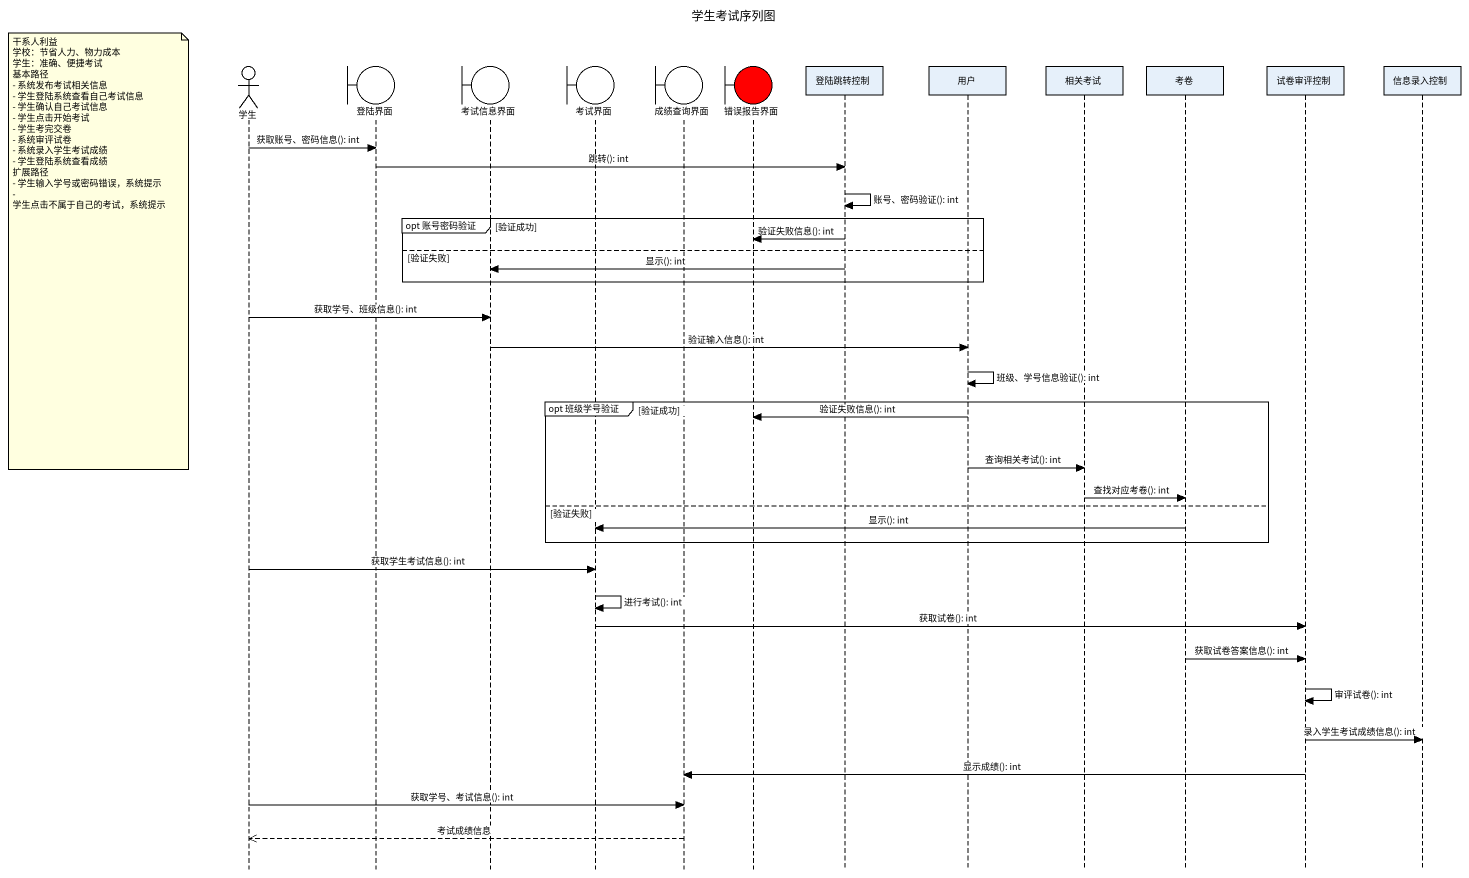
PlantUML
@startuml
title 学生考试序列图
hide footbox
actor 学生
boundary 登陆界面
boundary 考试信息界面
boundary 考试界面
boundary 成绩查询界面
boundary 错误报告界面 #FF0000
participant 登陆跳转控制
participant 用户
participant 相关考试
participant 考卷
participant 试卷审评控制
participant 信息录入控制

学生 -> 登陆界面 : 获取账号、密码信息(): int
登陆界面 -> 登陆跳转控制 : 跳转(): int
登陆跳转控制 -> 登陆跳转控制 : 账号、密码验证(): int
group opt 账号密码验证 [验证成功]
  登陆跳转控制 -> 错误报告界面 : 验证失败信息(): int
else 验证失败
  note left of 学生
    干系人利益
    学校：节省人力、物力成本
    学生：准确、便捷考试
    基本路径
    - 系统发布考试相关信息
    - 学生登陆系统查看自己考试信息
    - 学生确认自己考试信息
    - 学生点击开始考试
    - 学生考完交卷
    - 系统审评试卷
    - 系统录入学生考试成绩
    - 学生登陆系统查看成绩
    扩展路径
    - 学生输入学号或密码错误，系统提示
    - 学生点击不属于自己的考试，系统提示
  end note
  登陆跳转控制 -> 考试信息界面 : 显示(): int
end
学生 -> 考试信息界面 : 获取学号、班级信息(): int
考试信息界面 -> 用户 : 验证输入信息(): int
用户 -> 用户 : 班级、学号信息验证(): int
group opt 班级学号验证 [验证成功]
  用户 -> 错误报告界面 : 验证失败信息(): int
  用户 -> 相关考试 : 查询相关考试(): int
  相关考试 -> 考卷 : 查找对应考卷(): int
else 验证失败
  考卷 -> 考试界面 : 显示(): int
end
学生 -> 考试界面 : 获取学生考试信息(): int
考试界面 -> 考试界面 : 进行考试(): int
考试界面 -> 试卷审评控制 : 获取试卷(): int
考卷 -> 试卷审评控制 : 获取试卷答案信息(): int
试卷审评控制 -> 试卷审评控制 : 审评试卷(): int
试卷审评控制 -> 信息录入控制 : 录入学生考试成绩信息(): int
试卷审评控制 -> 成绩查询界面 : 显示成绩(): int
学生 -> 成绩查询界面 : 获取学号、考试信息(): int
成绩查询界面 -->> 学生 : 考试成绩信息
@enduml
